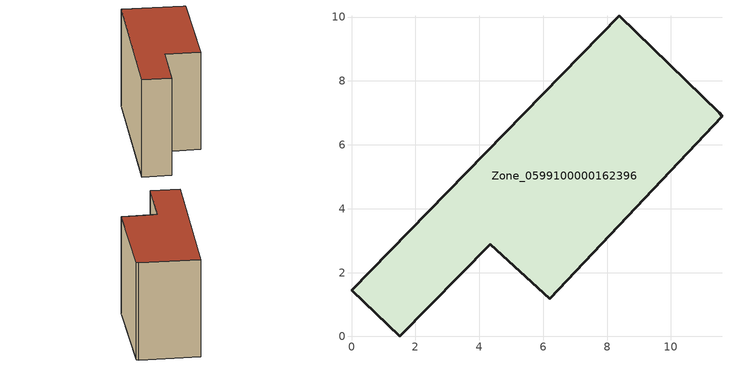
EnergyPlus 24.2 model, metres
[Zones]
Zone_0599100000162396
 floor ground (C_G): 11.52,7.01 11.6,6.89 6.21,1.19 4.34,2.89 1.51,0 0,1.45 8.38,10.05 z0
 wall outside (C_F): 8.38,10.05 0,1.45 1.51,0 4.34,2.89 6.21,1.19 11.6,6.89 11.52,7.01 8.38,10.05 z0:7.43
 roof outside (C_R): 11.52,7.01 8.38,10.05 0,1.45 1.51,0 4.34,2.89 6.21,1.19 11.6,6.89 z7.43
[BUILDING]
Pand.0599100000162396: North Axis=0; Terrain=City; Loads Convergence Tolerance Value=0.04; Temperature Convergence Tolerance Value=0.4; Solar Distribution=FullExterior; Maximum Number of Warmup Days=25; Minimum Number of Warmup Days=1
[Site:Location]
Rotterdam.The.Hague.AP_ZH_NLD Design_Conditions: Latitude=51.96; Longitude=4.45; Time Zone=1; Elevation=-4.5
[SITE:GROUNDTEMPERATURE:BUILDINGSURFACE]
18, 18, 18, 18, 18, 18, 18, 18, 18, 18, 18, 18
[MATERIAL] Thermal Absorptance=0.9; Solar Absorptance=0.7; Visible Absorptance=0.7
Name | Roughness | Thickness | Conductivity | Density | Specific Heat
G.TI.1946 | MediumSmooth | 0.15 | 1 | 540 | 1210
F.TI.1946 | Rough | 0.3 | 0.857143 | 1920 | 840
R.TI.1946 | MediumRough | 0.2 | 0.1 | 1500 | 1000
[CONSTRUCTION]
C_G: G.TI.1946
C_F: F.TI.1946
C_R: R.TI.1946
[ZONE]
Zone_0599100000162396: Type=1; Multiplier=1; Ceiling Height=Autocalculate; Volume=Autocalculate; Floor Area=autocalculate; Part of Total Floor Area=Yes
[ZONEINFILTRATION:DESIGNFLOWRATE]
Infil_Zone_0599100000162396: Zone or ZoneList or Space or SpaceList=Zone_0599100000162396; Schedule=AlwaysOn; Design Flow Rate Calculation Method=Flow/Area; Flow Rate per Floor Area=0.003; Constant Term Coefficient=1; Temperature Term Coefficient=0; Velocity Term Coefficient=0; Velocity Squared Term Coefficient=0
[HVACTEMPLATE:ZONE:IDEALLOADSAIRSYSTEM]
Zone_0599100000162396: Maximum Heating Supply Air Temperature=50; Minimum Cooling Supply Air Temperature=13; Maximum Heating Supply Air Humidity Ratio=0.0156; Minimum Cooling Supply Air Humidity Ratio=0.0077; Heating Limit=NoLimit; Cooling Limit=NoLimit; Dehumidification Control Type=ConstantSensibleHeatRatio; Cooling Sensible Heat Ratio=0.7; Dehumidification Setpoint=60; Humidification Control Type=None; Humidification Setpoint=30; Outdoor Air Method=None; Outdoor Air Flow Rate per Person=0.00944; Outdoor Air Flow Rate per Zone Floor Area=0; Outdoor Air Flow Rate per Zone=0; Demand Controlled Ventilation Type=None; Outdoor Air Economizer Type=NoEconomizer; Heat Recovery Type=None; Sensible Heat Recovery Effectiveness=0.7; Latent Heat Recovery Effectiveness=0.65
[ZONECONTROL:THERMOSTAT]
ThermostatControl_Zone_0599100000162396: Zone or ZoneList=Zone_0599100000162396; Control Type Schedule=DualSetpointControlType; Control 1=Thermostat_Zone_0599100000162396; Temperature Difference Between Cutout And Setpoint=0
[THERMOSTATSETPOINT:DUALSETPOINT]
Thermostat_Zone_0599100000162396: Heating Setpoint Temperature Schedule=HeatingSetpoint_Zone_0599100000162396; Cooling Setpoint Temperature Schedule=CoolingSetpoint_Zone_0599100000162396
[SCHEDULE:COMPACT]
HeatingSetpoint_Zone_0599100000162396: Through: 12/31, For: AllDays, Until: 24:00, 21
CoolingSetpoint_Zone_0599100000162396: Through: 12/31, For: AllDays, Until: 24:00, 24
DualSetpointControlType: Through: 12/31, For: AllDays, Until: 24:00, 4
AlwaysOn: Through: 12/31, For: AllDays, Until: 24:00, 1
